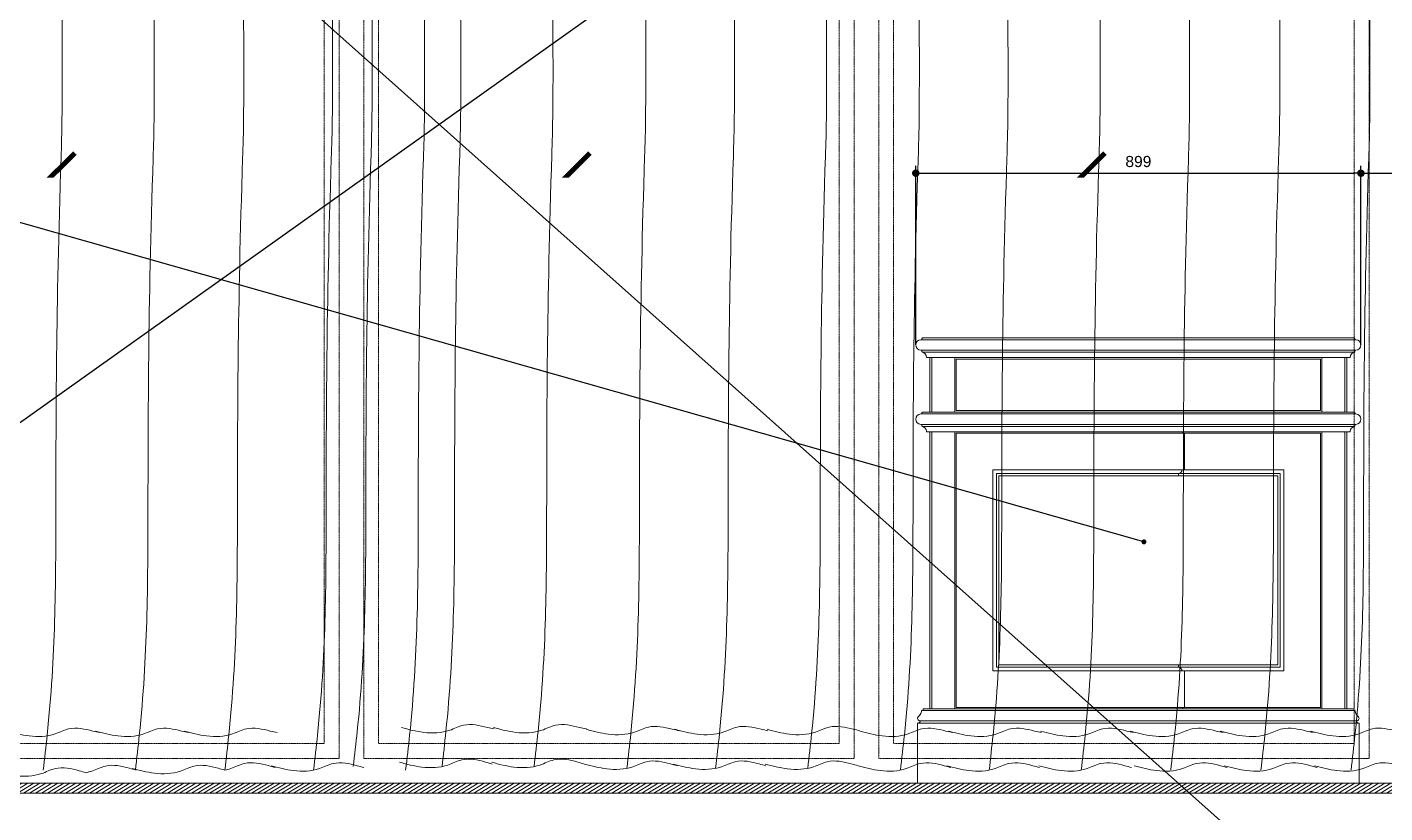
# Model space of a CAD drawing. Header units: inches. Extents: x 274057 to 444617, y 490067 to 635630.
# Drawn here: x 355675 to 358417, y 516339 to 517927 of the extents above; entities that cross this region are included whole.
import ezdxf

# ---------------------------------------------------------------- set-up
doc = ezdxf.new("R2010")
doc.units = ezdxf.units.IN
doc.header["$MEASUREMENT"] = 0
doc.linetypes.add('HIDDEN', pattern=[0.375, 0.25, -0.125])
for name, color, linetype, lineweight in [('CQ Architectural Window', 8, 'HIDDEN', 18), ('CQ Furniture', 190, 'Continuous', 0), ('CQ Gypsum Hatch', 8, 'Continuous', 20), ('CQ Section Flooring fin.', 6, 'Continuous', 0)]:
    doc.layers.add(name, color=color, linetype=linetype, lineweight=lineweight)
for name, color, linetype in [('CQ curtains and frames', 252, 'Continuous'), ('CQ PANEL DIMENSION', 1, 'Continuous'), ('CQ Plaster', 1, 'Continuous'), ('CQ wall section', 5, 'Continuous'), ('CQ_callout', 34, 'Continuous'), ('FURNITURE', 252, 'Continuous')]:
    doc.layers.add(name, color=color, linetype=linetype)
doc.styles.get("Standard").update_dxf_attribs({"font": 'arial.ttf'})
doc.dimstyles.new('chester 15', dxfattribs={"dimscale": 0.15, "dimtxt": 150, "dimasz": 100, "dimexe": 100, "dimexo": 0, "dimgap": 80, "dimtad": 1, "dimdec": 0, "dimzin": 0, "dimdsep": 46, "dimtxsty": 'Standard', "dimblk": 'DOT', "dimcen": 100, "dimclrd": 1, "dimclre": 1, "dimclrt": 3, "dimadec": 0, "dimazin": 0, "dimtfac": 1, "dimtdec": 0, "dimtofl": 0, "dimtmove": 0, "dimatfit": 3, "dimfxl": 1, "dimtolj": 1, "dimtzin": 0, "dimlwd": -1, "dimarcsym": 0})
doc.dimstyles.get("Standard").update_dxf_attribs({"dimtxt": 0.18, "dimasz": 0.18, "dimexe": 0.18, "dimexo": 0.0625, "dimgap": 0.09, "dimtad": 0, "dimtih": 1, "dimtoh": 1, "dimdec": 4, "dimzin": 0, "dimdsep": 46, "dimtxsty": 'Standard', "dimcen": 0.09, "dimadec": 0, "dimazin": 0, "dimtfac": 1, "dimtdec": 4, "dimtofl": 0, "dimtmove": 0, "dimatfit": 3, "dimfxl": 1, "dimtolj": 1, "dimtzin": 0, "dimarcsym": 0})

# ---------------------------------------------------------------- blocks, each defined once
blk = doc.blocks.new('ff15 section c and d')
at = {"layer": 'CQ Gypsum Hatch'}
h = blk.add_hatch(dxfattribs=at)
h.set_pattern_fill('ANSI31', color=256, scale=50, angle=-13.971423)
h.paths.add_polyline_path([(351925.4, 516379.3), (358425.4, 516379.3), (358425.4, 516399.3), (351925.4, 516399.3)])
at = {"layer": 'CQ Section Flooring fin.'}
for p, q in [((358425.4, 516399.3, 0), (351925.4, 516399.3, 0)), ((358425.4, 516379.3, 0), (351925.4, 516379.3, 0))]:
    blk.add_line(p, q, dxfattribs=at)
blk = doc.blocks.new('ff-15 window')
at = {"layer": 'CQ Architectural Window', "elevation": 0}
for points in [[(354831.9, 513252.5), (359931.9, 513252.5), (359931.9, 510602.5), (354831.9, 510602.5)], [(356841.9, 513202.5), (355851.9, 513202.5), (355851.9, 510652.5), (356841.9, 510652.5)], [(357881.9, 513202.5), (356891.9, 513202.5), (356891.9, 510652.5), (357881.9, 510652.5)], [(358921.9, 513202.5), (357931.9, 513202.5), (357931.9, 510652.5), (358921.9, 510652.5)], [(356811.9, 513172.5), (355881.9, 513172.5), (355881.9, 510682.5), (356811.9, 510682.5)], [(357851.9, 513172.5), (356921.9, 513172.5), (356921.9, 510682.5), (357851.9, 510682.5)], [(358891.9, 513172.5), (357961.9, 513172.5), (357961.9, 510682.5), (358891.9, 510682.5)]]:
    blk.add_lwpolyline(points, close=True, dxfattribs=at)
for points in [[(356308.3, 511875.7, 10, 10, 0), (356258.3, 511825.7, 0, 0, 0), (356458.3, 511825.7, 0, 0, 0)], [(357348.3, 511875.7, 10, 10, 0), (357298.3, 511825.7, 0, 0, 0), (357498.3, 511825.7, 0, 0, 0)], [(358388.3, 511875.7, 10, 10, 0), (358338.3, 511825.7, 0, 0, 0), (358538.3, 511825.7, 0, 0, 0)]]:
    blk.add_lwpolyline(points, format="xyseb", dxfattribs=at)
blk = doc.blocks.new('curtain')
at = {"layer": 'FURNITURE', "lineweight": 0}
for points, knots in [([(316.9, 9.4, 0), (319.7, 33.1, 0), (341.6, 222.8, 0), (342.6, 520.7, 0), (342.6, 937.8, 0), (352.8, 1246.2, 0), (352.8, 1246.2, 0), (352.8, 1246.2, 0), (352.8, 1246.2, 0), (356, 1343.2, 0), (359.2, 1440.2, 0), (338.7, 2883.1, 0)], [0, 0, 0, 0, 71.629295, 572.783283, 1105.042084, 1105.042084, 1105.042084, 1105.044075, 1105.044075, 1105.044075, 1272.514684, 1272.514684, 1272.514684, 1272.514684]), ([(496.1, 9.4, 0), (498.8, 33.1, 0), (520.7, 222.8, 0), (521.7, 520.7, 0), (521.7, 937.8, 0), (531.9, 1246.2, 0), (531.9, 1246.2, 0), (531.9, 1246.2, 0), (531.9, 1246.2, 0), (535.1, 1343.2, 0), (538.3, 1440.2, 0), (517.8, 2883.1, 0)], [0, 0, 0, 0, 71.629295, 572.783283, 1105.042084, 1105.042084, 1105.042084, 1105.044075, 1105.044075, 1105.044075, 1272.514684, 1272.514684, 1272.514684, 1272.514684]), ([(682.1, 9.4, 0), (684.8, 33.1, 0), (706.7, 222.8, 0), (707.7, 520.7, 0), (707.7, 937.8, 0), (717.9, 1246.2, 0), (717.9, 1246.2, 0), (717.9, 1246.2, 0), (717.9, 1246.2, 0), (721.1, 1343.2, 0), (724.3, 1440.2, 0), (703.8, 2883.1, 0)], [0, 0, 0, 0, 71.629295, 572.783283, 1105.042084, 1105.042084, 1105.042084, 1105.044075, 1105.044075, 1105.044075, 1272.514684, 1272.514684, 1272.514684, 1272.514684]), ([(869.4, 5.8, 0), (872.2, 29.5, 0), (894, 219.2, 0), (895.1, 517.1, 0), (895.1, 934.2, 0), (905.3, 1242.5, 0), (905.3, 1242.5, 0), (905.3, 1242.5, 0), (905.3, 1242.5, 0), (908.5, 1339.6, 0), (911.7, 1436.6, 0), (891.2, 2879.5, 0)], [0, 0, 0, 0, 71.629295, 572.783283, 1105.042084, 1105.042084, 1105.042084, 1105.044075, 1105.044075, 1105.044075, 1272.514684, 1272.514684, 1272.514684, 1272.514684]), ([(1048.5, 5.8, 0), (1051.3, 29.5, 0), (1073.1, 219.2, 0), (1074.2, 517.1, 0), (1074.2, 934.2, 0), (1084.4, 1242.5, 0), (1084.4, 1242.5, 0), (1084.4, 1242.5, 0), (1084.4, 1242.5, 0), (1087.6, 1339.6, 0), (1090.8, 1436.6, 0), (1070.3, 2879.5, 0)], [0, 0, 0, 0, 71.629295, 572.783283, 1105.042084, 1105.042084, 1105.042084, 1105.044075, 1105.044075, 1105.044075, 1272.514684, 1272.514684, 1272.514684, 1272.514684]), ([(1234.5, 5.8, 0), (1237.3, 29.5, 0), (1259.1, 219.2, 0), (1260.2, 517.1, 0), (1260.2, 934.2, 0), (1270.4, 1242.5, 0), (1270.4, 1242.5, 0), (1270.4, 1242.5, 0), (1270.4, 1242.5, 0), (1273.6, 1339.6, 0), (1276.8, 1436.6, 0), (1256.3, 2879.5, 0)], [0, 0, 0, 0, 71.629295, 572.783283, 1105.042084, 1105.042084, 1105.042084, 1105.044075, 1105.044075, 1105.044075, 1272.514684, 1272.514684, 1272.514684, 1272.514684]), ([(-309.1, 2.2), (-306.3, 25.9), (-284.5, 215.6), (-283.4, 513.4), (-283.4, 930.6), (-273.2, 1238.9, 0), (-273.2, 1238.9, 0), (-273.2, 1238.9, 0), (-273.2, 1238.9, 0), (-270, 1335.9, 0), (-266.8, 1433, 0), (-287.3, 2875.9, 0)], [0, 0, 0, 0, 71.629295, 572.783283, 1105.042084, 1105.042084, 1105.042084, 1105.044075, 1105.044075, 1105.044075, 1272.514684, 1272.514684, 1272.514684, 1272.514684]), ([(-123.1, 2.2), (-120.3, 25.9), (-98.5, 215.6), (-97.4, 513.4), (-97.4, 930.6), (-87.2, 1238.9, 0), (-87.2, 1238.9, 0), (-87.2, 1238.9, 0), (-87.2, 1238.9, 0), (-84, 1335.9, 0), (-80.8, 1433, 0), (-101.3, 2875.9, 0)], [0, 0, 0, 0, 71.629295, 572.783283, 1105.042084, 1105.042084, 1105.042084, 1105.044075, 1105.044075, 1105.044075, 1272.514684, 1272.514684, 1272.514684, 1272.514684]), ([(57.6, 2.2), (60.4, 25.9), (82.2, 215.6), (83.3, 513.4), (83.3, 930.6), (93.5, 1238.9, 0), (93.5, 1238.9, 0), (93.5, 1238.9, 0), (93.5, 1238.9, 0), (96.7, 1335.9, 0), (99.9, 1433, 0), (79.4, 2875.9, 0)], [0, 0, 0, 0, 71.629295, 572.783283, 1105.042084, 1105.042084, 1105.042084, 1105.044075, 1105.044075, 1105.044075, 1272.514684, 1272.514684, 1272.514684, 1272.514684]), ([(236.7, 2.2), (239.5, 25.9), (261.4, 215.6), (262.4, 513.4), (262.4, 930.6), (272.6, 1238.9, 0), (272.6, 1238.9, 0), (272.6, 1238.9, 0), (272.6, 1238.9, 0), (275.8, 1335.9, 0), (279, 1433, 0), (258.5, 2875.9, 0)], [0, 0, 0, 0, 71.629295, 572.783283, 1105.042084, 1105.042084, 1105.042084, 1105.044075, 1105.044075, 1105.044075, 1272.514684, 1272.514684, 1272.514684, 1272.514684]), ([(422.7, 2.2), (425.5, 25.9), (447.3, 215.6), (448.4, 513.4), (448.4, 930.6), (458.6, 1238.9, 0), (458.6, 1238.9, 0), (458.6, 1238.9, 0), (458.6, 1238.9, 0), (461.8, 1335.9, 0), (465, 1433, 0), (444.5, 2875.9, 0)], [0, 0, 0, 0, 71.629295, 572.783283, 1105.042084, 1105.042084, 1105.042084, 1105.044075, 1105.044075, 1105.044075, 1272.514684, 1272.514684, 1272.514684, 1272.514684]), ([(1421.9, 2.2, 0), (1424.6, 25.9, 0), (1446.5, 215.6, 0), (1447.5, 513.4, 0), (1447.5, 930.6, 0), (1457.7, 1238.9, 0), (1457.7, 1238.9, 0), (1457.7, 1238.9, 0), (1457.7, 1238.9, 0), (1460.9, 1335.9, 0), (1464.1, 1433, 0), (1443.6, 2875.9, 0)], [0, 0, 0, 0, 71.629295, 572.783283, 1105.042084, 1105.042084, 1105.042084, 1105.044075, 1105.044075, 1105.044075, 1272.514684, 1272.514684, 1272.514684, 1272.514684]), ([(1601, 2.2, 0), (1603.7, 25.9, 0), (1625.6, 215.6, 0), (1626.6, 513.4, 0), (1626.6, 930.6, 0), (1636.8, 1238.9, 0), (1636.8, 1238.9, 0), (1636.8, 1238.9, 0), (1636.8, 1238.9, 0), (1640, 1335.9, 0), (1643.2, 1433, 0), (1622.7, 2875.9, 0)], [0, 0, 0, 0, 71.629295, 572.783283, 1105.042084, 1105.042084, 1105.042084, 1105.044075, 1105.044075, 1105.044075, 1272.514684, 1272.514684, 1272.514684, 1272.514684]), ([(1787, 2.2, 0), (1789.7, 25.9, 0), (1811.6, 215.6, 0), (1812.6, 513.4, 0), (1812.6, 930.6, 0), (1822.8, 1238.9, 0), (1822.8, 1238.9, 0), (1822.8, 1238.9, 0), (1822.8, 1238.9, 0), (1826, 1335.9, 0), (1829.2, 1433, 0), (1808.7, 2875.9, 0)], [0, 0, 0, 0, 71.629295, 572.783283, 1105.042084, 1105.042084, 1105.042084, 1105.044075, 1105.044075, 1105.044075, 1272.514684, 1272.514684, 1272.514684, 1272.514684]), ([(1967.7, 2.2, 0), (1970.4, 25.9, 0), (1992.3, 215.6, 0), (1993.3, 513.4, 0), (1993.3, 930.6, 0), (2003.5, 1238.9, 0), (2003.5, 1238.9, 0), (2003.5, 1238.9, 0), (2003.5, 1238.9, 0), (2006.7, 1335.9, 0), (2009.9, 1433, 0), (1989.4, 2875.9, 0)], [0, 0, 0, 0, 71.629295, 572.783283, 1105.042084, 1105.042084, 1105.042084, 1105.044075, 1105.044075, 1105.044075, 1272.514684, 1272.514684, 1272.514684, 1272.514684]), ([(2149.7, 2.2, 0), (2152.5, 25.9, 0), (2174.3, 215.6, 0), (2175.4, 513.4, 0), (2175.4, 930.6, 0), (2185.6, 1238.9, 0), (2185.6, 1238.9, 0), (2185.6, 1238.9, 0), (2185.6, 1238.9, 0), (2188.8, 1335.9, 0), (2192, 1433, 0), (2171.5, 2875.9, 0)], [0, 0, 0, 0, 71.629295, 572.783283, 1105.042084, 1105.042084, 1105.042084, 1105.044075, 1105.044075, 1105.044075, 1272.514684, 1272.514684, 1272.514684, 1272.514684]), ([(2331.8, 2.2, 0), (2334.5, 25.9, 0), (2356.4, 215.6, 0), (2357.4, 513.4, 0), (2357.4, 930.6, 0), (2367.6, 1238.9, 0), (2367.6, 1238.9, 0), (2367.6, 1238.9, 0), (2367.6, 1238.9, 0), (2370.8, 1335.9, 0), (2374, 1433, 0), (2353.5, 2875.9, 0)], [0, 0, 0, 0, 71.629295, 572.783283, 1105.042084, 1105.042084, 1105.042084, 1105.044075, 1105.044075, 1105.044075, 1272.514684, 1272.514684, 1272.514684, 1272.514684]), ([(2249.7, 81, 0), (2264.6, 77.1, 0), (2296.4, 68.6, 0), (2340.8, 70, 0), (2380.3, 91.7, 0), (2412.5, 83.9, 0), (2432.8, 79.2, 0), (2437.4, 78.1, 0), (2437.4, 78.1, 0), (2437.4, 78.1, 0), (2437.4, 78.1, 0), (2450.5, 75.1, 0), (2463.7, 72.1, 0), (2476.9, 69, 0)], [0, 0, 0, 0, 46.118268, 98.773046, 128.480443, 177.099628, 191.237799, 191.237799, 191.237799, 191.237799, 191.237799, 191.237799, 232.082424, 232.082424, 232.082424, 232.082424]), ([(-223.1, -2.9), (-219.1, -2.1), (-205.5, 1.5), (-178.3, 16.3), (-145.9, 9.4), (-125.9, 3.5), (-121.5, 2.2)], [86.57295, 86.57295, 86.57295, 86.57295, 98.773047, 128.480444, 177.099628, 191.155182, 191.155182, 191.155182, 191.155182]), ([(57.6, 2.2), (61.6, 3), (75.2, 6.6), (102.5, 21.4), (134.9, 14.6), (154.8, 8.7), (159.3, 7.3)], [86.57295, 86.57295, 86.57295, 86.57295, 98.773047, 128.480444, 177.099628, 191.155182, 191.155182, 191.155182, 191.155182]), ([(2258.2, 11, 0), (2273.1, 7, 0), (2304.9, -1.5, 0), (2349.4, 0, 0), (2388.8, 21.4, 0), (2421.2, 14.6, 0), (2441.1, 8.7, 0), (2445.6, 7.3, 0), (2445.6, 7.3, 0), (2445.6, 7.3, 0), (2445.6, 7.3, 0), (2454.6, 4.7, 0), (2463.6, 2, 0), (2472.6, -0.7, 0)], [0, 0, 0, 0, 46.118268, 98.773047, 128.480444, 177.099628, 191.155182, 191.155182, 191.155182, 191.155182, 191.155182, 191.155182, 219.484508, 219.484508, 219.484508, 219.484508])]:
    blk.add_open_spline(points, degree=3, knots=knots, dxfattribs=at)
for points in [[(-382.6, 81), (-337.6, 71.3), (-285.1, 75.5), (-257.2, 85.7), (-208.8, 81.3), (-195, 78.1, 0)], [(-203.5, 81), (-158.5, 71.3), (-106, 75.5), (-78.1, 85.7), (-29.7, 81.3), (-15.9, 78.1, 0)], [(-24.4, 81), (20.7, 71.3), (73.1, 75.5), (101, 85.7), (149.4, 81.3), (163.2, 78.1, 0)], [(414, 88.3, 0), (459.1, 78.5, 0), (511.6, 82.7, 0), (539.4, 93, 0), (587.9, 88.6, 0), (601.6, 85.4, 0)], [(600, 88.3, 0), (645.1, 78.5, 0), (697.6, 82.7, 0), (725.4, 93, 0), (773.9, 88.6, 0), (787.6, 85.4, 0)], [(787.4, 84.7, 0), (832.4, 74.9, 0), (884.9, 79.1, 0), (912.8, 89.3, 0), (961.2, 84.9, 0), (975, 81.8, 0)], [(966.5, 84.7, 0), (1011.6, 74.9, 0), (1064, 79.1, 0), (1091.9, 89.3, 0), (1140.3, 84.9, 0), (1154.1, 81.8, 0)], [(1152.5, 84.7, 0), (1197.5, 74.9, 0), (1250, 79.1, 0), (1277.9, 89.3, 0), (1326.3, 84.9, 0), (1340.1, 81.8, 0)], [(1339.8, 81, 0), (1384.9, 71.3, 0), (1437.4, 75.5, 0), (1465.3, 85.7, 0), (1513.7, 81.3, 0), (1527.5, 78.1, 0)], [(1518.9, 81, 0), (1564, 71.3, 0), (1616.5, 75.5, 0), (1644.4, 85.7, 0), (1692.8, 81.3, 0), (1706.6, 78.1, 0)], [(1704.9, 81, 0), (1750, 71.3, 0), (1802.5, 75.5, 0), (1830.4, 85.7, 0), (1878.8, 81.3, 0), (1892.6, 78.1, 0)], [(1885.7, 81, 0), (1930.7, 71.3, 0), (1983.2, 75.5, 0), (2011.1, 85.7, 0), (2059.5, 81.3, 0), (2073.3, 78.1, 0)], [(2067.7, 81, 0), (2112.8, 71.3, 0), (2165.2, 75.5, 0), (2193.1, 85.7, 0), (2241.5, 81.3, 0), (2255.3, 78.1, 0)], [(-410.5, 0.7), (-365.4, -9.1), (-312.9, -4.9), (-285, 5.4), (-236.6, 1), (-223.1, -2.9)], [(-129.7, 5.8), (-84.7, -3.9), (-32.2, 0.2), (-4.3, 10.5), (44.1, 6.1), (57.6, 2.2)], [(151, 11), (196.1, 1.2), (248.6, 5.4), (276.4, 15.6), (324.9, 11.2), (338.4, 7.3)], [(410.3, 18.2, 0), (455.4, 8.4, 0), (507.9, 12.6, 0), (535.8, 22.9, 0), (584.2, 18.5, 0), (597.7, 14.6, 0)], [(596.3, 18.2, 0), (641.4, 8.4, 0), (693.9, 12.6, 0), (721.8, 22.9, 0), (770.2, 18.5, 0), (783.7, 14.6, 0)], [(783.7, 14.6, 0), (828.8, 4.8, 0), (881.2, 9, 0), (909.1, 19.3, 0), (957.5, 14.9, 0), (971, 11, 0)], [(962.8, 14.6, 0), (1007.9, 4.8, 0), (1060.4, 9, 0), (1088.2, 19.3, 0), (1136.7, 14.9, 0), (1150.2, 11, 0)], [(1148.8, 14.6, 0), (1193.9, 4.8, 0), (1246.4, 9, 0), (1274.2, 19.3, 0), (1322.7, 14.9, 0), (1336.2, 11, 0)], [(1336.2, 11, 0), (1381.2, 1.2, 0), (1433.7, 5.4, 0), (1461.6, 15.6, 0), (1510, 11.2, 0), (1523.5, 7.3, 0)], [(1515.3, 11, 0), (1560.3, 1.2, 0), (1612.8, 5.4, 0), (1640.7, 15.6, 0), (1689.1, 11.2, 0), (1702.6, 7.3, 0)], [(1701.3, 11, 0), (1746.3, 1.2, 0), (1798.8, 5.4, 0), (1826.7, 15.6, 0), (1875.1, 11.2, 0), (1888.6, 7.3, 0)], [(1894.1, 11, 0), (1939.2, 1.2, 0), (1991.7, 5.4, 0), (2019.6, 15.6, 0), (2068, 11.2, 0), (2081.5, 7.3, 0)], [(2076.2, 11, 0), (2121.3, 1.2, 0), (2173.7, 5.4, 0), (2201.6, 15.6, 0), (2250, 11.2, 0), (2263.5, 7.3, 0)]]:
    blk.add_spline(points, degree=3, dxfattribs=at)
blk = doc.blocks.new('Desk classic side')
at = {"color": 0}
for p, q in [((323302.9, 504709.5, 0), (323302.9, 504599.5, 0)), ((323306.9, 504709.5, 0), (323306.9, 504599.5, 0)), ((324140.6, 504709.5, 0), (324140.6, 504599.5, 0)), ((324144.6, 504709.5, 0), (324144.6, 504599.5, 0)), ((323302.9, 504559.5, 0), (323302.9, 503999.5, 0)), ((323306.9, 504559.5, 0), (323306.9, 503999.5, 0)), ((324140.6, 504559.5, 0), (324140.6, 503999.5, 0)), ((324144.6, 504559.5, 0), (324144.6, 503999.5, 0)), ((323723.7, 503999.5, 0), (323302.9, 503999.5, 0)), ((323723.7, 503999.5, 0), (324144.6, 503999.5, 0)), ((323723.7, 503970.9, 0), (323277.9, 503970.9, 0)), ((323723.7, 503970.9, 0), (324169.6, 503970.9, 0))]:
    blk.add_line(p, q, dxfattribs=at)
at = {"color": 0, "lineweight": 0}
for p, q in [((323306.9, 504709.5, 0), (323306.9, 504599.5, 0)), ((324140.6, 504709.5, 0), (324140.6, 504599.5, 0)), ((323306.9, 504559.5, 0), (323306.9, 503999.5, 0)), ((324140.6, 504559.5, 0), (324140.6, 503999.5, 0))]:
    blk.add_line(p, q, dxfattribs=at)
at = {"color": 0, "lineweight": 0, "ltscale": 100}
for p, q in [((323723.7, 503975.6, 0), (323283.5, 503975.6, 0)), ((323723.7, 503996.5, 0), (323288.9, 503996.5, 0)), ((323723.7, 503996.5, 0), (324158.6, 503996.5, 0)), ((323723.7, 503975.6, 0), (324164, 503975.6, 0))]:
    blk.add_line(p, q, dxfattribs=at)
at = {"color": 0, "elevation": 0}
for points in [[(323302.9, 504749.5), (323288.8, 504749.5, 0.414214), (323286.8, 504747.5), (323286.8, 504745.5), (323284.8, 504745.5, 1), (323284.8, 504724.5), (323286.8, 504724.5), (323286.8, 504721.4, 0.373903), (323287.6, 504720.4, -0.335901), (323295.7, 504710.5, 0.451555), (323296.7, 504709.5), (323302.9, 504709.5)], [(324144.6, 504749.5), (324158.7, 504749.5, -0.414214), (324160.7, 504747.5), (324160.7, 504745.5), (324162.7, 504745.5, -1), (324162.7, 504724.5), (324160.7, 504724.5), (324160.7, 504721.4, -0.373903), (324159.8, 504720.4, 0.335901), (324151.7, 504710.5, -0.451555), (324150.7, 504709.5), (324144.6, 504709.5)], [(323302.9, 504599.5), (323288.8, 504599.5, 0.414214), (323286.8, 504597.5), (323286.8, 504595.5), (323284.8, 504595.5, 1), (323284.8, 504574.5), (323286.8, 504574.5), (323286.8, 504571.4, 0.373903), (323287.6, 504570.4, -0.335901), (323295.7, 504560.5, 0.451555), (323296.7, 504559.5), (323302.9, 504559.5)], [(324144.6, 504599.5), (324158.7, 504599.5, -0.414214), (324160.7, 504597.5), (324160.7, 504595.5), (324162.7, 504595.5, -1), (324162.7, 504574.5), (324160.7, 504574.5), (324160.7, 504571.4, -0.373903), (324159.8, 504570.4, 0.335901), (324151.7, 504560.5, -0.451555), (324150.7, 504559.5), (324144.6, 504559.5)], [(323799.8, 504470.3), (323804.8, 504470.3), (323804.8, 504475.3, 0.413614), (323811.9, 504482.4), (323816.9, 504482.4), (323816.9, 504553.2), (323816.9, 504556.5), (323813.9, 504556.5), (323813.9, 504559.5), (323799.8, 504559.5)], [(323799.8, 504088.6), (323804.8, 504088.6), (323804.8, 504083.6, -0.413614), (323811.9, 504076.5), (323816.9, 504076.5), (323816.9, 504005.8), (323816.9, 504002.5), (323813.9, 504002.5), (323813.9, 503999.5), (323799.8, 503999.5)], [(323302.9, 503999.5), (323288.9, 503999.5), (323288.9, 503996.5), (323285.9, 503996.5, -0.143021), (323283.4, 503988.1, -0.080702), (323280, 503984.4, 0.808897), (323283.5, 503975.7, -0.367577), (323277.9, 503970.9), (323277.9, 503849.5), (323302.9, 503849.5), (323723.7, 503849.5)], [(324144.6, 503999.5), (324158.6, 503999.5), (324158.6, 503996.5), (324161.6, 503996.5, 0.143021), (324164.1, 503988.1, 0.080702), (324167.4, 503984.4, -0.808897), (324163.9, 503975.7, 0.367577), (324169.6, 503970.9), (324169.6, 503849.5), (324144.6, 503849.5), (323723.7, 503849.5)]]:
    blk.add_lwpolyline(points, format="xyb", dxfattribs=at)
at = {"color": 0, "lineweight": 0, "ltscale": 100, "elevation": 0}
for points in [[(323286.8, 504745.5), (323723.7, 504745.5)], [(324160.7, 504745.5), (323723.7, 504745.5)], [(323286.8, 504724.5), (323723.7, 504724.5)], [(323287.6, 504720.4), (323723.7, 504720.4)], [(324160.7, 504724.5), (323723.7, 504724.5)], [(324159.8, 504720.4), (323723.7, 504720.4)], [(323723.7, 504706.5), (323355.9, 504706.5), (323355.9, 504602.5), (323723.7, 504602.5)], [(323723.7, 504706.5), (324091.6, 504706.5), (324091.6, 504602.5), (323723.7, 504602.5)], [(323286.8, 504595.5), (323723.7, 504595.5)], [(324160.7, 504595.5), (323723.7, 504595.5)], [(323286.8, 504574.5), (323723.7, 504574.5)], [(323287.6, 504570.4), (323723.7, 504570.4)], [(323723.7, 504556.5), (323355.9, 504556.5), (323355.9, 504002.5), (323723.7, 504002.5)], [(324160.7, 504574.5), (323723.7, 504574.5)], [(324159.8, 504570.4), (323723.7, 504570.4)], [(323723.7, 504556.5), (324091.6, 504556.5), (324091.6, 504002.5), (323723.7, 504002.5)], [(323723.7, 504482.4), (323430, 504482.4), (323430, 504076.5), (323723.7, 504076.5)], [(323723.7, 504475.3), (323437, 504475.3), (323437, 504083.6), (323723.7, 504083.6)], [(323723.7, 504482.4), (324017.5, 504482.4), (324017.5, 504076.5), (323723.7, 504076.5)], [(323723.7, 504475.3), (324010.4, 504475.3), (324010.4, 504083.6), (323723.7, 504083.6)]]:
    blk.add_lwpolyline(points, dxfattribs=at)
at = {"color": 0, "elevation": 0}
for points in [[(323302.9, 504749.5), (323723.7, 504749.5)], [(323302.9, 504749.5), (323723.7, 504749.5)], [(324144.6, 504749.5), (323723.7, 504749.5)], [(324144.6, 504749.5), (323723.7, 504749.5)], [(323302.9, 504709.5), (323723.7, 504709.5)], [(323723.7, 504709.5), (323352.9, 504709.5), (323352.9, 504599.5), (323723.7, 504599.5)], [(324144.6, 504709.5), (323723.7, 504709.5)], [(323723.7, 504709.5), (324094.6, 504709.5), (324094.6, 504599.5), (323723.7, 504599.5)], [(323302.9, 504599.5), (323723.7, 504599.5)], [(324144.6, 504599.5), (323723.7, 504599.5)], [(323302.9, 504559.5), (323723.7, 504559.5)], [(323723.7, 504559.5), (323352.9, 504559.5), (323352.9, 503999.5), (323723.7, 503999.5)], [(324144.6, 504559.5), (323723.7, 504559.5)], [(323723.7, 504559.5), (324094.6, 504559.5), (324094.6, 503999.5), (323723.7, 503999.5)], [(323723.7, 504088.6), (323442, 504088.6), (323442, 504470.3), (323723.7, 504470.3)], [(323723.7, 504088.6), (324005.4, 504088.6), (324005.4, 504470.3), (323723.7, 504470.3)]]:
    blk.add_lwpolyline(points, dxfattribs=at)
blk = doc.blocks.new('_Dot')
at = {"color": 0, "linetype": 'ByBlock', "lineweight": -2}
blk.add_line((-0.5, 0), (-1, 0), dxfattribs=at)
at = {"color": 0, "linetype": 'ByBlock', "const_width": 0.5}
blk.add_lwpolyline([(-0.25, 0, 1), (0.25, 0, 1)], format="xyb", close=True, dxfattribs=at)
blk = doc.blocks.new('*D791')
at = {"layer": 'CQ PANEL DIMENSION', "color": 1, "lineweight": -2, "transparency": 16777216}
for p, q in [((358368.7, 517284.8), (358368.7, 517646.8)), ((360075.1, 517284.8), (360075.1, 517646.8))]:
    blk.add_line(p, q, dxfattribs=at)
at = {"layer": 'CQ PANEL DIMENSION', "color": 1, "transparency": 16777216}
blk.add_line((358383.7, 517631.8), (360060.1, 517631.8), dxfattribs=at)
at = {"layer": 'Defpoints', "color": 0, "transparency": 16777216}
for p in [(360075.1, 517631.8), (358368.7, 517284.8, 0), (360075.1, 517284.8, 0)]:
    blk.add_point(p, dxfattribs=at)
at = {"layer": 'CQ PANEL DIMENSION', "color": 1, "transparency": 16777216, "xscale": 15, "yscale": 15, "zscale": 15, "rotation": 180}
blk.add_blockref('_Dot', (358368.7, 517631.8), dxfattribs=at)
at = {"layer": 'CQ PANEL DIMENSION', "color": 1, "transparency": 16777216, "xscale": 15, "yscale": 15, "zscale": 15}
blk.add_blockref('_Dot', (360075.1, 517631.8), dxfattribs=at)
at = {"layer": 'CQ PANEL DIMENSION', "color": 3, "transparency": 16777216, "insert": (359221.9, 517655.3), "char_height": 22.5, "attachment_point": 5}
blk.add_mtext('\\A1;1706', dxfattribs=at)
blk = doc.blocks.new('*D792')
at = {"layer": 'CQ PANEL DIMENSION', "color": 1, "lineweight": -2, "transparency": 16777216}
for p, q in [((357469.8, 517284.8), (357469.8, 517646.8)), ((358368.7, 517284.8), (358368.7, 517646.8))]:
    blk.add_line(p, q, dxfattribs=at)
at = {"layer": 'CQ PANEL DIMENSION', "color": 1, "transparency": 16777216}
blk.add_line((357484.8, 517631.8), (358353.7, 517631.8), dxfattribs=at)
at = {"layer": 'Defpoints', "color": 0, "transparency": 16777216}
for p in [(358368.7, 517631.8), (357469.8, 517284.8, 0), (358368.7, 517284.8, 0)]:
    blk.add_point(p, dxfattribs=at)
at = {"layer": 'CQ PANEL DIMENSION', "color": 1, "transparency": 16777216, "xscale": 15, "yscale": 15, "zscale": 15, "rotation": 180}
blk.add_blockref('_Dot', (357469.8, 517631.8), dxfattribs=at)
at = {"layer": 'CQ PANEL DIMENSION', "color": 1, "transparency": 16777216, "xscale": 15, "yscale": 15, "zscale": 15}
blk.add_blockref('_Dot', (358368.7, 517631.8), dxfattribs=at)
at = {"layer": 'CQ PANEL DIMENSION', "color": 3, "transparency": 16777216, "insert": (357919.3, 517655.3), "char_height": 22.5, "attachment_point": 5}
blk.add_mtext('\\A1;899', dxfattribs=at)

msp = doc.modelspace()

# ---------------------------------------------------------------- hatches: boundary and pattern name
at = {"layer": 'CQ curtains and frames', "linetype": 'ByBlock', "ltscale": 200}
h = msp.add_hatch(dxfattribs=at)
h.set_pattern_fill('PLASTI,_O', color=256, scale=500, angle=90)
h.set_pattern_definition([(90, (0, 0), (-125, 8e-15), []), (90, (-15.62, 1e-15), (-125, 8e-15), []), (90, (-31.25, 2e-15), (-125, 8e-15), []), (90, (-78.12, 5e-15), (-125, 8e-15), [])])
edge = h.paths.add_edge_path()
edge.add_line((359636.1, 517521.3), (359636.1, 519159.2))
edge.add_line((359636.1, 519159.2), (359615.1, 519189.2))
edge.add_line((359615.1, 519189.2), (359611.1, 519259.4))
edge.add_line((359611.1, 519259.4), (359625.1, 519279.4))
edge.add_line((359625.1, 519279.4), (359625.1, 519299.3))
edge.add_line((359625.1, 519299.3), (354065.1, 519299.3))
edge.add_line((354065.1, 519299.3), (354065.1, 519279.4))
edge.add_line((354065.1, 519279.4), (354069.1, 519279.4))
edge.add_line((354069.1, 519279.4), (354070.3, 519276.6))
edge.add_line((354070.3, 519276.6), (354073.1, 519275.4))
edge.add_line((354073.1, 519275.4), (354073.1, 519272.4))
edge.add_arc((354073.1, 519269.4), 3, 0, 90, ccw=False)
edge.add_line((354076.1, 519269.4), (354079.1, 519269.4))
edge.add_line((354079.1, 519269.4), (354079.1, 519229.2))
edge.add_line((354079.1, 519229.2), (354076.1, 519229.2))
edge.add_arc((354073.1, 519229.2), 3, 270, 360, ccw=False)
edge.add_line((354073.1, 519226.2), (354073.1, 519223.2))
edge.add_arc((354073.1, 519219.2), 4, 90, 180)
edge.add_line((354069.1, 519219.2), (354065.1, 519219.2))
edge.add_line((354065.1, 519219.2), (354065.1, 519199.2))
edge.add_line((354065.1, 519199.2), (354068.1, 519199.2))
edge.add_arc((354071.1, 519199.2), 3, 180, 270)
edge.add_line((354071.1, 519196.2), (354071.1, 519193.2))
edge.add_arc((354071.1, 519189.2), 4, -90, 90, ccw=False)
edge.add_line((354071.1, 519185.2), (354071.1, 519182.2))
edge.add_arc((354071.1, 519179.2), 3, 90, 180)
edge.add_line((354068.1, 519179.2), (354065.1, 519179.2))
edge.add_line((354065.1, 519179.2), (354065.1, 519157.9))
edge.add_line((354065.1, 519157.9), (354052, 519157.9))
edge.add_line((354052, 519157.9), (354069.2, 516514.3))
edge.add_line((354069.2, 516514.3), (354295.1, 516514.3))
edge.add_line((354295.1, 516514.3), (354295.1, 519049.3))
edge.add_line((354295.1, 519049.3), (359395.1, 519049.3))
edge.add_line((359395.1, 519049.3), (359394.7, 517521.3))
edge.add_line((359394.7, 517521.3), (359636.1, 517521.4))

# ---------------------------------------------------------------- linework, layer by layer
at = {"layer": 'CQ Plaster'}
for p, q in [((351349.4, 522335.8), (359764.7, 514823.3)), ((360990.5, 520922.8), (352127.3, 514611.4))]:
    msp.add_line(p, q, dxfattribs=at)

# ---------------------------------------------------------------- block references
at = {"layer": 'CQ curtains and frames'}
for name, p in [('curtain', (356017, 516423.4, 0)), ('ff-15 window', (-536.8, 5796.8, 0))]:
    msp.add_blockref(name, p, dxfattribs=at)
at = {"layer": 'CQ Furniture'}
msp.add_blockref('Desk classic side', (34195.5, 12549.8, 0), dxfattribs=at)
at = {"layer": 'CQ wall section'}
msp.add_blockref('ff15 section c and d', (1669.7, 0), dxfattribs=at)

# ---------------------------------------------------------------- dimensions: what is measured, and where the dimension line sits
at = {"layer": 'CQ PANEL DIMENSION'}
for base, p1, p2, picture, middle in [((358368.7, 517631.8), (357469.8, 517284.8, 0), (358368.7, 517284.8, 0), '*D792', (357919.3, 517655.3)), ((360075.1, 517631.8), (358368.7, 517284.8, 0), (360075.1, 517284.8, 0), '*D791', (359221.9, 517655.3))]:
    dim = msp.add_linear_dim(base=base, p1=p1, p2=p2, dimstyle='chester 15', dxfattribs=at)
    dim.commit()
    dim.dimension.update_dxf_attribs({"geometry": picture, "text_midpoint": middle})

# ---------------------------------------------------------------- leaders
at = {"layer": 'CQ_callout'}
msp.add_leader([(357930.6, 516886.9), (354490.4, 517865.1), (352926.5, 517865.1)], dimstyle='Standard', override={"dimasz": 10, "dimldrblk": 'Dot', "dimfxl": 0.1, "dimarcsym": 2}, dxfattribs=at)

doc.saveas('drawing.dxf')
